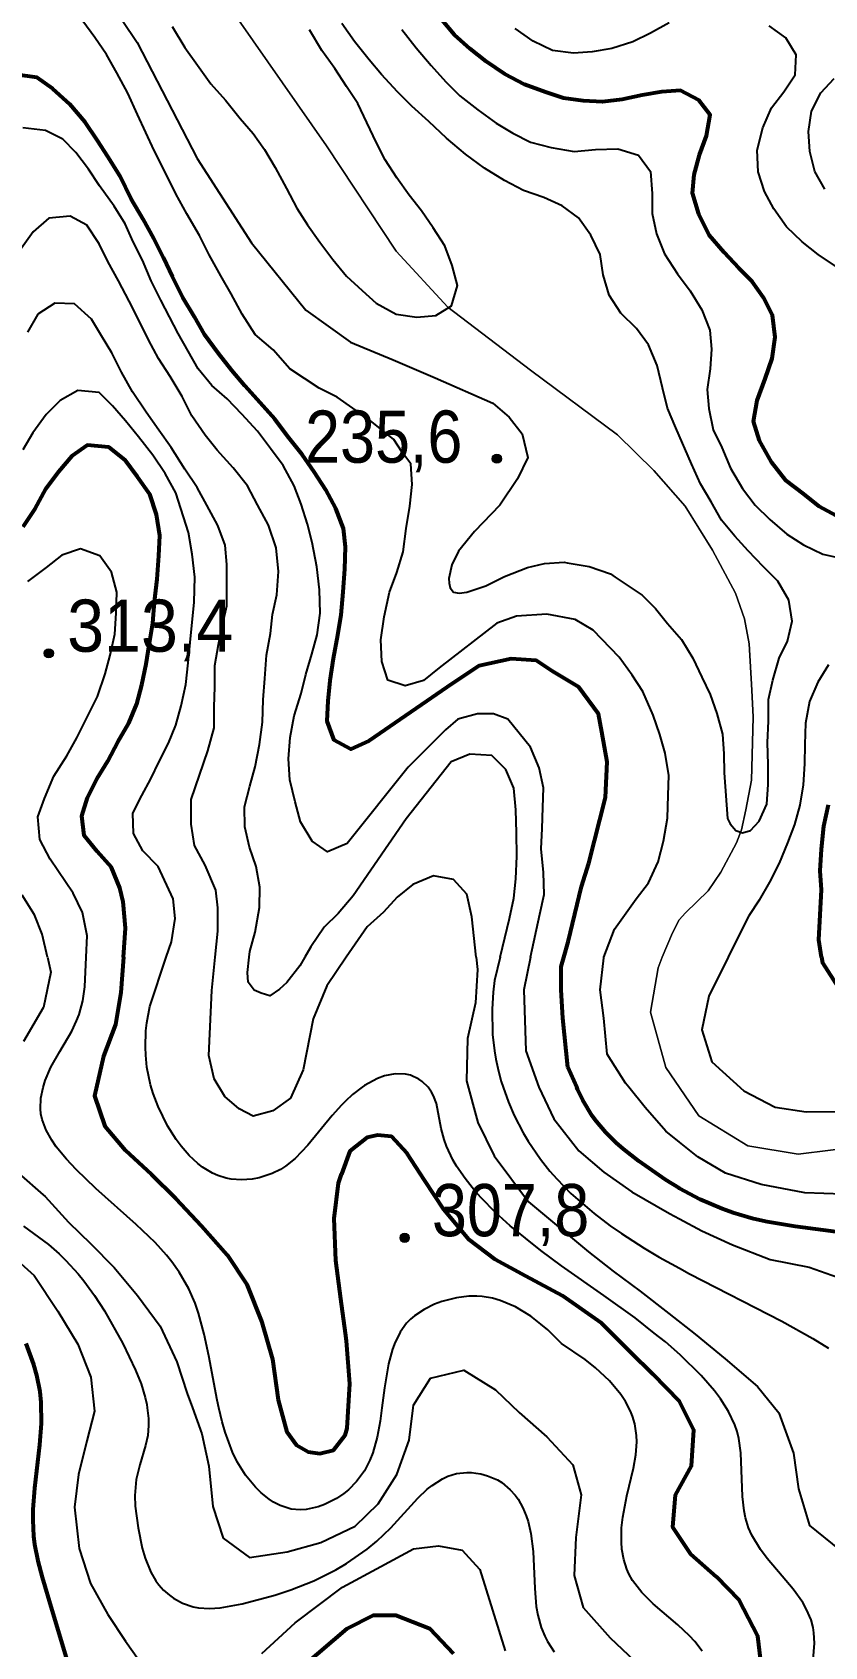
# Model space of a CAD drawing. Header units: metres. Extents: x 545098 to 555652, y 1854398 to 1862642.
# Drawn here: x 549600 to 549858, y 1859776 to 1860301 of the extents above; entities that cross this region are included whole.
import ezdxf
from ezdxf.enums import TextEntityAlignment as Align

# ---------------------------------------------------------------- set-up
doc = ezdxf.new("R2010")
doc.units = ezdxf.units.M
doc.header["$LTSCALE"] = 6.8
for name, color, linetype, lineweight in [('1', 7, 'Continuous', 25), ('2', 7, 'Continuous', 53), ('34', 7, 'Continuous', 13), ('5', 7, 'Continuous', 13), ('51', 7, 'Continuous', 13)]:
    doc.layers.add(name, color=color, linetype=linetype, lineweight=lineweight)

msp = doc.modelspace()

# ---------------------------------------------------------------- hatches: boundary and pattern name
at = {"layer": '5'}
for points in [[(549753.02, 1860162.31, 1), (549750.02, 1860162.31, 1)], [(549607.19, 1860098.95, 1), (549604.19, 1860098.95, 1)], [(549722.99, 1859908.68, 1), (549719.99, 1859908.68, 1)]]:
    msp.add_hatch(color=256, dxfattribs=at).paths.add_polyline_path(points)

# ---------------------------------------------------------------- linework, layer by layer
at = {"layer": '1'}
for points in [[(549624.73, 1860312.46), (549634.48, 1860297.83), (549653.97, 1860260.03), (549671.63, 1860232.6), (549689.3, 1860210.65), (549703.92, 1860200.28), (549717.71, 1860194.44), (549731.43, 1860188.66), (549750.2, 1860180.34), (549755.48, 1860175.84), (549759.74, 1860170.36), (549761.57, 1860162.73), (549758.22, 1860155.72), (549752.43, 1860147.18), (549744.21, 1860138.65), (549739.03, 1860132.24), (549736.82, 1860127.74), (549735.86, 1860123.28), (549735.94, 1860121.83), (549736.32, 1860120.31), (549737.45, 1860118.82), (549739.21, 1860118.48), (549741.76, 1860118.82), (549747.92, 1860120.87), (549754.01, 1860123.92), (549761.49, 1860126.83), (549766.97, 1860128.2), (549773.44, 1860128.58), (549774.37, 1860128.41), (549781.57, 1860127.26), (549788.52, 1860124.77), (549790.04, 1860123.7), (549798.79, 1860117.91), (549803.13, 1860113.49), (549807.03, 1860108.68), (549811.65, 1860103.45), (549815.28, 1860097.37), (549818.21, 1860091.21)], [(549786.35, 1860000), (549789.76, 1860009.12), (549796.84, 1860019.01), (549800.91, 1860024.21), (549804.05, 1860031.11), (549805.77, 1860037.84), (549807.04, 1860045.23), (549807.3, 1860052.77), (549807.48, 1860059.17), (549806.24, 1860066.44), (549804.55, 1860072.53), (549802.34, 1860078.78), (549799.05, 1860086.52), (549795.5, 1860091.88), (549791.35, 1860097.71), (549782.82, 1860106.45), (549777.03, 1860109.92), (549767.76, 1860111.66), (549757.92, 1860111.08), (549751.55, 1860108.76), (549732.76, 1860094.2), (549727.64, 1860090.14), (549721.71, 1860088.33), (549716.05, 1860090.17), (549714.04, 1860096.26), (549713.73, 1860103.29), (549714.8, 1860110.84), (549716.54, 1860118.83), (549718.93, 1860125.22), (549721.07, 1860131.93), (549721.98, 1860139.55), (549723.2, 1860146.87), (549723.92, 1860153.89), (549723.52, 1860160.68), (549720.63, 1860164.5), (549718.02, 1860168.52), (549709.74, 1860175.13), (549699.59, 1860182.33), (549693.65, 1860185.29), (549684.09, 1860191.55), (549678.73, 1860197.79), (549672.83, 1860202.76), (549668.6, 1860209.3), (549665.07, 1860215.93), (549661.64, 1860221.85), (549657.91, 1860228.64), (549654.79, 1860234.95), (549650.67, 1860242.05), (549646.99, 1860248.48), (549643.82, 1860255.16), (549640.01, 1860262.66), (549634.61, 1860274.31), (549631.4, 1860281.34), (549627.88, 1860287.97), (549624.44, 1860293.89), (549620.69, 1860299.41), (549616.78, 1860304.72)], [(549645.84, 1860302.96), (549649.92, 1860296.21), (549654.07, 1860290.38), (549658.42, 1860284.39), (549663.24, 1860279.01), (549667.95, 1860273.06), (549672.17, 1860268.15), (549675.87, 1860262.99), (549679.31, 1860257.07), (549683.03, 1860250.28), (549686.36, 1860243.81), (549689.9, 1860238.45), (549693.85, 1860232.77), (549698.16, 1860227.14), (549702.62, 1860221.71), (549707.71, 1860217.08), (549712.2, 1860212.92), (549718.79, 1860209.38), (549725.43, 1860208.38), (549731.69, 1860208.96), (549736.74, 1860212.11), (549738.66, 1860218.68), (549736.96, 1860225.17), (549734.55, 1860231.58), (549730.76, 1860237.45), (549727.01, 1860242.97), (549722.94, 1860248.08), (549719, 1860253.76), (549715.2, 1860259.63), (549712.37, 1860265.08), (549709.2, 1860271.75), (549706.28, 1860277.91), (549702.53, 1860283.43), (549698.73, 1860289.3), (549694.58, 1860295.14), (549690.5, 1860301.88)], [(549818.21, 1860091.21), (549820.89, 1860085.56), (549823.1, 1860079.32), (549824.99, 1860072.67), (549825.42, 1860066.2), (549825.44, 1860060.05), (549826.53, 1860045.12), (549827.44, 1860043.44), (549829.27, 1860041.31), (549831.4, 1860040.55), (549834.03, 1860041.27), (549836.84, 1860044.32), (549839.36, 1860049.8), (549839.85, 1860056.19), (549839.78, 1860062.7), (549839.63, 1860069.92), (549839.87, 1860076.83), (549839.92, 1860083.9), (549841.32, 1860090.22), (549843.35, 1860097.35), (549846.1, 1860102.94), (549847.66, 1860109.46), (549846.48, 1860116.2), (549843, 1860122.47), (549838.27, 1860127.14), (549833.29, 1860132.33), (549828.92, 1860137.05), (549824.65, 1860142.32), (549821.22, 1860148.24), (549817.78, 1860154.16), (549814.81, 1860160.67), (549809.77, 1860172.37), (549807, 1860178.73), (549805.46, 1860185.42), (549803.68, 1860192.63), (549800.87, 1860199.34), (549796.97, 1860204.66), (549791.83, 1860209.65), (549788.04, 1860215.52), (549786.14, 1860222.17), (549785.16, 1860228.75), (549782.04, 1860235.07), (549778.09, 1860240.74), (549772.73, 1860244.61), (549766.79, 1860247.33), (549760.17, 1860249.6), (549753.99, 1860252.83), (549747.51, 1860256.93), (549741.35, 1860261.43), (549735.11, 1860266.64), (549729.37, 1860272.1), (549723.88, 1860277.04), (549719.15, 1860281.71), (549713.93, 1860287.41), (549709.91, 1860292.17), (549705.21, 1860298.12), (549701.06, 1860303.95)], [(549720.56, 1860302.03), (549725.27, 1860296.09), (549730.13, 1860290.34), (549734.95, 1860284.96), (549739.48, 1860280.44), (549745.29, 1860275.9), (549751.25, 1860271.55), (549756.72, 1860268.24), (549762.51, 1860265.32), (549769.23, 1860263.61), (549776.63, 1860262.34), (549783.61, 1860263), (549790.83, 1860263.16), (549797.6, 1860261.09), (549801.5, 1860255.77), (549802.02, 1860248.59), (549802.09, 1860242.08), (549803.42, 1860235.55), (549806.03, 1860228.99), (549810.27, 1860222.44), (549814.38, 1860216.97), (549818.21, 1860210.74), (549820.82, 1860204.18), (549821.41, 1860197.91), (549820.92, 1860191.52), (549819.92, 1860184.88), (549820.5, 1860178.61), (549821.88, 1860171.72), (549824.76, 1860165.92), (549827.57, 1860159.2), (549831.45, 1860152.61), (549835.56, 1860147.14), (549840.29, 1860142.47), (549845.93, 1860137.72), (549851.25, 1860134.21), (549857.59, 1860131.18), (549864.48, 1860129.66)], [(549807.63, 1860304.15), (549801.51, 1860300.87), (549795.71, 1860297.99), (549788.9, 1860295.89), (549782.53, 1860294.76), (549776.42, 1860294.37), (549769.62, 1860295.18), (549763.28, 1860298.2), (549757.52, 1860302.39)], [(549862.01, 1860224.79), (549856.1, 1860228.77), (549850.89, 1860232.85), (549845.76, 1860237.83), (549841.61, 1860243.66), (549838.57, 1860249.27), (549836.52, 1860255.71), (549836.21, 1860262.74), (549838.04, 1860270.02), (549840.87, 1860276.52), (549844.94, 1860281.72), (549848.61, 1860287.24), (549848.9, 1860293.79), (549845.51, 1860299.35), (549840.15, 1860303.22)], [(549858.27, 1860250.08), (549855.04, 1860255.84), (549853.34, 1860262.34), (549852.92, 1860268.8), (549853.92, 1860275.44), (549856.99, 1860281.43), (549861.31, 1860286.11)], [(549762.49, 1860000), (549765.49, 1860014.08), (549766.89, 1860020.41), (549766.73, 1860027.63), (549765.98, 1860035.32), (549766.26, 1860041.87), (549766.51, 1860048.78), (549766.64, 1860055.13), (549765.3, 1860061.67), (549762.49, 1860068.39), (549755.03, 1860077.48), (549750.4, 1860079.22), (549745.19, 1860079.22), (549738.82, 1860077.48), (549734.76, 1860074), (549722.61, 1860061.84), (549702.77, 1860037.03), (549696.41, 1860034.27), (549691.45, 1860037.83), (549687.61, 1860044.06), (549685.92, 1860050.55), (549684.13, 1860057.75), (549683.67, 1860064.58), (549684.27, 1860071.53), (549685.58, 1860078.57), (549687.77, 1860085.89), (549689.37, 1860092.06), (549691.28, 1860098.63), (549693.04, 1860105), (549694, 1860112), (549693.8, 1860119.58), (549692.89, 1860127.07), (549691.38, 1860135.03), (549689.92, 1860141.01), (549687.87, 1860147.46), (549685.5, 1860153.5), (549681.98, 1860160.13), (549677.88, 1860165.61), (549673.57, 1860171.24), (549668.55, 1860176.78), (549663.77, 1860181.81), (549658.73, 1860186.08), (549654.26, 1860191.51), (549651.03, 1860197.28), (549647.79, 1860203.04), (549644.96, 1860208.48), (549642.12, 1860213.93), (549639, 1860220.25), (549636.19, 1860226.97), (549633.11, 1860232.93), (549630.59, 1860238.77), (549626.99, 1860244.49), (549622.2, 1860251.15), (549618.65, 1860256.51), (549614.54, 1860261.98), (549610.21, 1860266.34), (549604.62, 1860269.1), (549597.27, 1860270.02)], [(549670.93, 1860000), (549671.15, 1860001.87), (549672.9, 1860008.22), (549674.28, 1860016.15), (549674.37, 1860022.84), (549673.19, 1860029.56), (549670.98, 1860035.79), (549669.45, 1860042.46), (549669.38, 1860048.95), (549671.09, 1860055.66), (549672.85, 1860062.01), (549674.31, 1860069.23), (549675.23, 1860076.57), (549675.43, 1860083.81), (549676.03, 1860090.74), (549676.54, 1860098.39), (549677.85, 1860105.41), (549678.54, 1860111.63), (549679.93, 1860117.94), (549680.45, 1860125.59), (549679.69, 1860133.26), (549677.16, 1860140.71), (549673.65, 1860147.32), (549670.38, 1860153.43), (549665.68, 1860159.35), (549660.48, 1860165.04), (549656.62, 1860169.98), (549652.24, 1860176.31), (549649.05, 1860182.5), (549645.18, 1860189.07), (549641.4, 1860194.92), (549638.13, 1860201.02), (549634.77, 1860207.84), (549631.9, 1860213.63), (549628.38, 1860220.24), (549624.91, 1860226.5), (549622.04, 1860232.28), (549618.06, 1860238.3), (549612.64, 1860241.25), (549605.68, 1860240.58), (549600.62, 1860236.17), (549596.76, 1860230.83)], [(549659.82, 1860000), (549660.66, 1860008.54), (549660.66, 1860016.08), (549660.08, 1860021.87), (549656.61, 1860029.98), (549653.14, 1860036.35), (549651.98, 1860043.3), (549651.98, 1860051.41), (549657.42, 1860067.19), (549659.46, 1860074.65), (549659.56, 1860081.47), (549659.76, 1860087.9), (549659.74, 1860094.99), (549660.88, 1860101.8), (549662.26, 1860108.1), (549663.65, 1860114.41), (549663.62, 1860121.58), (549663.65, 1860127.9), (549663.07, 1860134.15), (549660.67, 1860140.54), (549657.16, 1860147.15), (549653.93, 1860152.9), (549649.95, 1860158.91), (549645.48, 1860165.95), (549641.54, 1860171.61), (549637.4, 1860177.42), (549632.97, 1860184.1), (549629.31, 1860190.52), (549626.19, 1860196.82), (549622.86, 1860202.32), (549619.64, 1860207.74), (549614.09, 1860212.73), (549607.64, 1860212.95), (549602.17, 1860209.38), (549598.79, 1860203.46)], [(549643.92, 1860000), (549645.61, 1860005.07), (549646.77, 1860012.6), (549646.19, 1860018.97), (549641.28, 1860029.53), (549636.32, 1860034.7), (549633.29, 1860040.29), (549633.02, 1860046.94), (549635.93, 1860052.71), (549638.88, 1860058.13), (549641.64, 1860063.7), (549644.7, 1860069.67), (549647.05, 1860075.55), (549648.81, 1860081.9), (549650.32, 1860088.77), (549651.07, 1860095.9), (549651.72, 1860102.48), (549653, 1860115.63), (549653.27, 1860123.79), (549652.36, 1860131.26), (549651.14, 1860138.33), (549647.04, 1860151.19), (549643.57, 1860157.45), (549639.59, 1860163.47), (549634.9, 1860169.39), (549630.65, 1860174.65), (549626.44, 1860179.56), (549622.12, 1860183.9), (549615.18, 1860184.5), (549609.44, 1860181.28), (549604.81, 1860176.68), (549600.54, 1860170.7), (549597.23, 1860165.24)], [(549617.85, 1860000), (549618.18, 1860007.01), (549616.71, 1860014.6), (549613.6, 1860020.9), (549606.12, 1860031.9), (549602.8, 1860038.36), (549602.09, 1860045.67), (549604.25, 1860051.71), (549607.34, 1860058.95), (549611.58, 1860065.6), (549614.84, 1860071.42), (549618.18, 1860078.14), (549621.51, 1860084.87), (549624.05, 1860092.22), (549625.64, 1860098.37), (549627.15, 1860105.23), (549627.6, 1860111.97), (549627.84, 1860118.86), (549626.15, 1860125.33), (549622.26, 1860130.63), (549616.02, 1860132.94), (549609.94, 1860130.94), (549604.84, 1860126.89), (549598.71, 1860122.35)], [(549859.44, 1860095.2), (549855.97, 1860089.53), (549853.3, 1860083.23), (549851.98, 1860076.19), (549851.74, 1860069.28), (549851.61, 1860062.93), (549851.16, 1860056.17), (549850.16, 1860049.54), (549848.4, 1860043.17), (549846.04, 1860037.27), (549843.41, 1860030.61), (549840.19, 1860024.42), (549836.91, 1860018.6), (549833.55, 1860013.48), (549830.32, 1860007.29), (549826.74, 1860000)], [(549752.62, 1860000), (549755.67, 1860012.59), (549757.02, 1860019.26), (549757.71, 1860025.48), (549758.06, 1860032.92), (549757.87, 1860040.48), (549757.67, 1860048.04), (549757, 1860055), (549754.4, 1860061.13), (549749.87, 1860065.7), (549742.75, 1860066.12), (549736.64, 1860063.64), (549722.03, 1860045.04), (549704.77, 1860019.97), (549699.91, 1860014.28), (549695.31, 1860009.83), (549691, 1860003.38), (549689.05, 1860000)], [(549744.77, 1860000), (549743.34, 1860013.17), (549741.72, 1860020.56), (549737.36, 1860025.26), (549730.89, 1860026.46), (549724.19, 1860023.66), (549719.09, 1860019.61), (549714.63, 1860014.73), (549709.26, 1860009.92), (549702.49, 1860000)], [(549605.22, 1860000), (549603.49, 1860007.48), (549601.09, 1860013.86), (549597.06, 1860020.23)], [(549605.22, 1860000), (549606.33, 1859995.18), (549603.99, 1859983.68), (549603.88, 1859983.49), (549597.43, 1859972.63)], [(549660.44, 1859855.84), (549657.74, 1859870.23), (549656.26, 1859877.32), (549654.41, 1859884.15), (549653.28, 1859887.42), (549651.27, 1859892.11), (549648.17, 1859897.47), (549645.76, 1859900.83), (549644.03, 1859902.98), (549640.29, 1859907.12), (549634.15, 1859913.05), (549621.02, 1859924.74), (549614.57, 1859930.96), (549611.49, 1859934.26), (549608.13, 1859938.33), (549606.65, 1859940.45), (549604.79, 1859943.75), (549603.51, 1859947.21), (549603.14, 1859948.99), (549602.98, 1859950.67), (549603.12, 1859954.09), (549603.81, 1859957.55), (549604.51, 1859959.83), (549606.39, 1859964.26), (549609.25, 1859969.37), (549613.14, 1859975.91), (549614.76, 1859979.26), (549615.56, 1859981.38), (549616.73, 1859985.78), (549617.39, 1859990.38), (549617.85, 1860000)], [(549755.87, 1859912.61), (549751.1, 1859916.95), (549746.44, 1859921.63), (549744.23, 1859924.09), (549741.15, 1859927.94), (549738.41, 1859931.98), (549737.2, 1859934.08), (549735.15, 1859938.45), (549734.33, 1859940.71), (549733.39, 1859944.23), (549731.83, 1859952.38), (549730.91, 1859954.92), (549730.27, 1859956.11), (549729.11, 1859957.68), (549729.1, 1859957.7), (549727.17, 1859959.55), (549726.08, 1859960.32), (549723.41, 1859961.59), (549721.76, 1859961.99), (549718.37, 1859962.09), (549714.94, 1859961.39), (549712.69, 1859960.56), (549708.41, 1859958.27), (549707.63, 1859957.68), (549704.54, 1859955.36), (549702.2, 1859953.19), (549700.99, 1859951.86), (549697.93, 1859948.49), (549690.04, 1859938.79), (549685.84, 1859934.47), (549682.75, 1859932), (549681.09, 1859930.93), (549678.41, 1859929.57), (549674.14, 1859928.17), (549671.89, 1859927.75), (549668.46, 1859927.5), (549665.06, 1859927.75), (549663.41, 1859928.07), (549660.71, 1859928.92), (549658.99, 1859929.68), (549655.74, 1859931.64), (549654.2, 1859932.81), (549651.34, 1859935.46), (549648.72, 1859938.47), (549647.13, 1859940.62), (549644.29, 1859945.14), (549641.24, 1859951.39), (549639.67, 1859955.64), (549638.83, 1859958.5), (549637.65, 1859964.26), (549637.23, 1859968.17), (549637.12, 1859970.78), (549637.29, 1859976.02), (549637.58, 1859978.65), (549638.57, 1859983.93), (549643.92, 1860000)], [(549702.49, 1860000), (549696.17, 1859990.74), (549691.72, 1859979.95), (549688.45, 1859963.36), (549684.4, 1859954.09), (549678.61, 1859950.03), (549672.24, 1859948.29), (549667.61, 1859950.61), (549662.98, 1859954.67), (549659.5, 1859960.46), (549657.77, 1859967.99), (549658.76, 1859989.18), (549659.82, 1860000)], [(549689.05, 1860000), (549687.42, 1859997.17), (549683.21, 1859991.78), (549680.74, 1859989.57), (549677.59, 1859987.49), (549674.84, 1859988.26), (549672.54, 1859989.24), (549670.57, 1859991.87), (549670.35, 1859995.09), (549670.93, 1860000)], [(549744.77, 1860000), (549745.21, 1859995.97), (549744.59, 1859985.21), (549741.95, 1859973.57), (549741.61, 1859959.74), (549745.29, 1859946.2), (549750.67, 1859935.32), (549761.85, 1859920.39), (549781.28, 1859904.12), (549789.31, 1859897.83), (549798.11, 1859891.32), (549807.44, 1859884.02), (549816.06, 1859877.27), (549825.8, 1859869.27), (549836.29, 1859860.29), (549843.31, 1859851.74), (549848.02, 1859838.54), (549849.64, 1859826.98), (549853.23, 1859815.03), (549862.94, 1859807.24)], [(549752.62, 1860000), (549750.78, 1859992.38), (549750.32, 1859988.63), (549749.94, 1859983.08), (549750.11, 1859974.9), (549750.71, 1859969.52), (549751.16, 1859966.86), (549752.03, 1859962.88), (549752.95, 1859959.51), (549753.58, 1859957.68), (549755.26, 1859952.85), (549757.14, 1859948.5), (549760.05, 1859942.88), (549761.67, 1859940.15), (549765.68, 1859934.26), (549768.78, 1859930.36), (549770.98, 1859927.86), (549775.62, 1859923.12), (549783.13, 1859916.57), (549788.42, 1859912.56), (549792.04, 1859910.03), (549799.44, 1859905.28), (549804.32, 1859902.39), (549810.99, 1859898.74), (549814.18, 1859896.99), (549844.29, 1859881.54), (549854.38, 1859875.86), (549859.41, 1859872.78)], [(549762.49, 1860000), (549760.24, 1859989.42), (549760.92, 1859969.57), (549765.14, 1859957.7), (549770.03, 1859947.4), (549778.24, 1859936.97), (549786.35, 1859930.05), (549795.45, 1859923.68), (549807.64, 1859916.62), (549810.99, 1859914.84), (549818.26, 1859910.97), (549828.21, 1859906.41), (549840.44, 1859901.6), (549853.14, 1859899.09), (549864.19, 1859895.2)], [(549864.13, 1859922.86), (549851.69, 1859923.27), (549837.47, 1859926.02), (549825.91, 1859929.74), (549816.93, 1859935.06), (549810.99, 1859939.81), (549806.51, 1859943.4), (549799.8, 1859951.13), (549794.47, 1859957.68), (549793.4, 1859959), (549787.44, 1859968.42), (549786.29, 1859980.15), (549785.13, 1859989.42), (549786.29, 1859999.85), (549786.35, 1860000)], [(549826.74, 1860000), (549820.5, 1859987.3), (549818.2, 1859976.34), (549821.5, 1859965.95), (549831.83, 1859956.52), (549842.1, 1859951.15), (549852.21, 1859949.71), (549896.29, 1859950.06)], [(549595.94, 1859929.61), (549603.88, 1859922.7), (549604.55, 1859922.12), (549612.08, 1859913.74), (549619.35, 1859906.72), (549627.02, 1859899), (549634.54, 1859889.88), (549641.95, 1859879.88), (549647.32, 1859868.25), (549650.7, 1859857.98), (549652.41, 1859853.31), (549655.5, 1859844.9), (549657.74, 1859834.38), (549659.03, 1859821.18), (549662.42, 1859810.91), (549670.99, 1859804.59), (549683.26, 1859806.4), (549694.21, 1859809.45), (549705.42, 1859814.76), (549712.87, 1859822.08), (549718.97, 1859831.58), (549722.95, 1859842.75), (549724.22, 1859853.31), (549724.33, 1859854.24), (549729.88, 1859863.03), (549740.79, 1859865.54), (549751.07, 1859859.2), (549758.81, 1859851.81), (549767.79, 1859843.83), (549776.27, 1859834.71), (549778.95, 1859825), (549777.22, 1859811.12), (549776.7, 1859798.77), (549779.57, 1859788.33), (549788.37, 1859778.4), (549798.14, 1859769.23)], [(549854.45, 1859771.31), (549854.84, 1859776.67), (549854.66, 1859780.12), (549854.4, 1859781.8), (549853.78, 1859784.26), (549852.32, 1859787.71), (549851.03, 1859789.94), (549847.91, 1859794.27), (549844.35, 1859798.54), (549839.51, 1859804.27), (549837.28, 1859807.22), (549834.48, 1859811.84), (549833.42, 1859814.26), (549832.43, 1859817.54), (549831.99, 1859819.81), (549831.49, 1859824.45), (549830.95, 1859838.72), (549830.29, 1859843.34), (549829.74, 1859845.58), (549828.98, 1859847.83), (549826.94, 1859852.15), (549824.32, 1859856.25), (549822.34, 1859858.87), (549817.99, 1859863.83), (549811.13, 1859870.58), (549806.37, 1859874.76), (549802.67, 1859877.68), (549796.48, 1859882.57), (549786.28, 1859889.9), (549772.55, 1859899.57), (549765.77, 1859904.58), (549755.87, 1859912.61)], [(549597.5, 1859912.41), (549605.61, 1859906.46), (549609.08, 1859903.44), (549611.25, 1859901.33), (549615.26, 1859896.94), (549617.12, 1859894.64), (549620.61, 1859889.87), (549623.82, 1859884.88), (549629.75, 1859874.26), (549633.95, 1859865.58), (549635.71, 1859861.13), (549637.08, 1859856.64), (549637.58, 1859854.38), (549637.72, 1859853.31), (549638.15, 1859849.87), (549638.19, 1859847.62), (549637.89, 1859844.26), (549637.21, 1859841.09), (549635.31, 1859834.76), (549634.13, 1859829.98), (549633.69, 1859824.82), (549633.82, 1859821.33), (549634.74, 1859814.26), (549636.1, 1859807.61), (549637.02, 1859804.38), (549638.88, 1859799.81), (549640.51, 1859797.01), (549641.46, 1859795.72), (549643.07, 1859793.91), (549644.93, 1859792.29), (549646.28, 1859791.34), (549649.2, 1859789.75), (549652.7, 1859788.54), (549654.44, 1859788.21), (549657.96, 1859787.96), (549661.51, 1859788.19), (549668.66, 1859789.5), (549679.26, 1859792.31), (549684.42, 1859794.02), (549691.94, 1859797.01), (549699.15, 1859800.61), (549702.63, 1859802.66), (549709.3, 1859807.31), (549712.47, 1859809.93), (549717.02, 1859814.26), (549725.8, 1859823.91), (549728.84, 1859826.79), (549730.43, 1859828.08), (549733.78, 1859830.23), (549735.57, 1859831.05), (549738.41, 1859831.91), (549741.71, 1859832.27), (549743.23, 1859832.24), (549744.69, 1859832.04), (549746.26, 1859831.83), (549748.5, 1859831.23), (549751.67, 1859829.86), (549753.13, 1859828.98), (549755.89, 1859826.67), (549757.46, 1859824.86), (549758.39, 1859823.57), (549759.96, 1859820.81), (549761.09, 1859818.12), (549761.69, 1859816.27), (549762.56, 1859812.46), (549763.28, 1859806.55), (549763.82, 1859794.51), (549764.35, 1859788.66), (549764.83, 1859785.85), (549765.95, 1859781.8), (549767.11, 1859779.03), (549768.04, 1859777.26), (549770.21, 1859773.84)], [(549591.12, 1859905.2), (549600.95, 1859896.36), (549608.66, 1859884.8), (549615.1, 1859874.05), (549619.41, 1859863.25), (549620.53, 1859852.28), (549618.08, 1859842.58), (549615.36, 1859831.57), (549614.09, 1859820.95), (549615.61, 1859807.56), (549619.24, 1859796.15), (549624.86, 1859786.04), (549630.61, 1859777.35), (549638.6, 1859766.14)], [(549818.27, 1859774.11), (549815.97, 1859777.21), (549814.23, 1859779.13), (549810.4, 1859782.72), (549802.34, 1859789.55), (549798.67, 1859793.15), (549795.63, 1859797.1), (549794.43, 1859799.26), (549793.78, 1859800.76), (549792.79, 1859803.94), (549792.21, 1859807.29), (549792.02, 1859809.59), (549792.09, 1859814.26), (549792.49, 1859817.76), (549793.85, 1859824.68), (549795.96, 1859833.65), (549796.73, 1859837.99), (549797.05, 1859842.2), (549796.98, 1859844.26), (549796.37, 1859848.08), (549795.62, 1859850.56), (549794.98, 1859852.18), (549793.34, 1859855.34), (549791.84, 1859857.65), (549788.16, 1859862.11), (549783.65, 1859866.35), (549780.24, 1859869.08), (549772.54, 1859874.26), (549768.05, 1859878.66), (549765.84, 1859880.59), (549762.53, 1859883.13), (549757.59, 1859886.17), (549752.62, 1859888.27), (549750.11, 1859888.97), (549746.72, 1859889.53), (549745.01, 1859889.66), (549742.4, 1859889.64), (549738.41, 1859889.18), (549733.57, 1859887.93), (549731.2, 1859887.04), (549727.81, 1859885.36), (549724.76, 1859883.3), (549723.41, 1859882.14), (549722.15, 1859880.83), (549720.03, 1859877.95), (549719.89, 1859877.68), (549718.39, 1859874.75), (549717.52, 1859872.47), (549716.2, 1859867.61), (549714.94, 1859859.79), (549714.12, 1859853.31), (549713.57, 1859849.01), (549712.58, 1859843.72), (549711.14, 1859838.66), (549710.19, 1859836.26), (549708.41, 1859832.84), (549705.88, 1859829.38), (549703.18, 1859826.65), (549701.7, 1859825.43), (549699.31, 1859823.8), (549695.45, 1859821.85), (549693.41, 1859821.11), (549689.46, 1859820.25), (549687.47, 1859820.12), (549684.53, 1859820.37), (549681.03, 1859821.5), (549678.83, 1859822.66), (549677.44, 1859823.58), (549674.83, 1859825.67), (549672.94, 1859827.49), (549669.68, 1859831.45), (549667, 1859835.79), (549665.5, 1859838.87), (549663.07, 1859845.4), (549662.09, 1859848.81), (549661.03, 1859853.31), (549660.44, 1859855.84)], [(549674.98, 1859773.31), (549685.92, 1859783.38), (549701.3, 1859794.92), (549713.79, 1859801.66), (549724.37, 1859807.43), (549732.53, 1859808.39), (549740.22, 1859806.94), (549744.69, 1859802.1), (549745.99, 1859800.69), (549754.16, 1859774.25)]]:
    msp.add_lwpolyline(points, dxfattribs=at)
at = {"layer": '2'}
for points in [[(549862, 1860143.68), (549856.37, 1860146.79), (549851.37, 1860150.71), (549845.56, 1860155.25), (549840.86, 1860161.19), (549836.93, 1860168.14), (549835.08, 1860174.43), (549836.24, 1860181.27), (549838.82, 1860188.28), (549841.1, 1860194.89), (549842.05, 1860201.89), (549841.19, 1860209.03), (549838.31, 1860214.83), (549834.6, 1860219.99), (549830.27, 1860224.35), (549825.49, 1860229.38), (549820.63, 1860235.12), (549817.26, 1860241.95), (549815.17, 1860248.76), (549815.7, 1860254.8), (549817.46, 1860261.17), (549819.77, 1860267.42), (549820.93, 1860274.26), (549817.27, 1860279.07), (549811.28, 1860282.14), (549805.17, 1860281.76), (549798.79, 1860280.62), (549792.26, 1860279.28), (549785.84, 1860278.5), (549779.64, 1860278.83), (549773.2, 1860279.67), (549767.35, 1860281.67), (549760.53, 1860284.1), (549754.15, 1860287.49), (549748.03, 1860291.63), (549742.83, 1860295.7), (549737.74, 1860300.33), (549733.72, 1860305.09)], [(549773.27, 1860000), (549774.71, 1860005.06), (549779.1, 1860023.08), (549781.44, 1860030.61), (549786.87, 1860051.99), (549787.45, 1860063.58), (549785.71, 1860073.43), (549784.55, 1860079.22), (549778.18, 1860087.91), (549769.5, 1860093.12), (549764.29, 1860096.6), (549756.19, 1860097.18), (549745.76, 1860094.86), (549737.08, 1860089.07), (549709.98, 1860070.42), (549703.97, 1860067.7), (549698.54, 1860070.66), (549696.33, 1860076.9), (549696.62, 1860083.46), (549697.27, 1860090.05), (549698.38, 1860097.25), (549699.81, 1860104.84), (549700.81, 1860111.48), (549701.53, 1860118.99), (549702.08, 1860126.3), (549702.28, 1860133.57), (549701.55, 1860139.63), (549699.14, 1860146.04), (549695.86, 1860152.15), (549692.06, 1860158.03), (549688.11, 1860163.7), (549683.41, 1860169.64), (549679.3, 1860175.12), (549674.48, 1860180.51), (549669.46, 1860186.05), (549665.24, 1860190.97), (549660.94, 1860196.6), (549656.39, 1860202.74), (549653.15, 1860208.5), (549649.31, 1860214.73), (549645.95, 1860221.56), (549643.02, 1860227.72), (549639.9, 1860234.04), (549636.42, 1860240.31), (549632.54, 1860246.9), (549628.93, 1860254.25), (549624.9, 1860260.63), (549621.55, 1860265.84), (549617.55, 1860271.87), (549612.49, 1860277.77), (549607, 1860282.71), (549601.84, 1860286.43), (549594.84, 1860287.39)], [(549629.96, 1860000), (549630.65, 1860009.51), (549629.91, 1860018), (549628.76, 1860022.64), (549626.09, 1860029.18), (549621.48, 1860034.39), (549617.23, 1860039.65), (549616.45, 1860046.06), (549618.25, 1860052.05), (549621.47, 1860058.22), (549624.93, 1860063.88), (549628.31, 1860070.25), (549631.73, 1860076.26), (549634.39, 1860082.55), (549635.99, 1860088.7), (549637.35, 1860095.36), (549638.39, 1860101.63), (549639.5, 1860108.8), (549640.1, 1860115.74), (549641.01, 1860123.07), (549641.53, 1860130.72), (549641.81, 1860137.25), (549640.79, 1860144.17), (549638.54, 1860150.75), (549634.6, 1860156.41), (549630.51, 1860161.87), (549625.18, 1860166.05), (549618.29, 1860166.69), (549613.18, 1860163.12), (549608.83, 1860157.98), (549604.65, 1860152.33), (549601.18, 1860146.03), (549597.2, 1860140.13)], [(549857.21, 1860000), (549856.34, 1860005.67), (549857.17, 1860022), (549856.74, 1860028.15), (549857.2, 1860035.21), (549857.91, 1860042.72), (549859.43, 1860049.6)], [(549629.96, 1860000), (549629.14, 1859988.56), (549627.42, 1859978.1), (549623.55, 1859967.8), (549620.52, 1859954.93), (549623.98, 1859944.99), (549630.6, 1859937.15), (549639.13, 1859929.32), (549647.04, 1859921.42), (549655.37, 1859912.6), (549663.79, 1859903.16), (549670.1, 1859893.46), (549675, 1859881.24), (549678.5, 1859869.17), (549680.33, 1859855.93), (549683.2, 1859845.49), (549686.3, 1859841.2), (549690.12, 1859839.01), (549693.94, 1859838.47), (549698.3, 1859839.56), (549702.12, 1859844.47), (549702.82, 1859846.71), (549703.63, 1859861.12), (549702.56, 1859875.09), (549702.21, 1859877.68), (549700.69, 1859888.75), (549699.06, 1859901.26), (549698.56, 1859914.98), (549699.94, 1859926.47), (549700.99, 1859929.38)], [(549774.57, 1859964.26), (549772.97, 1859980.15), (549772.4, 1859989.42), (549772.4, 1859996.95), (549773.27, 1860000)], [(549857.21, 1860000), (549857.5, 1859998.14), (549862.71, 1859990.03)], [(549870.04, 1859909.55), (549857.75, 1859911.13), (549848.55, 1859912.33), (549839.47, 1859913.89), (549835, 1859914.9), (549828.41, 1859916.78), (549824.78, 1859918.08), (549817.68, 1859921.16), (549810.99, 1859924.74), (549810.81, 1859924.84), (549806.35, 1859927.57), (549797.74, 1859933.58), (549792.74, 1859937.54), (549790.35, 1859939.63), (549786.99, 1859942.95), (549783.94, 1859946.52), (549782.56, 1859948.41), (549779.53, 1859953.48), (549777.78, 1859957.03), (549777.49, 1859957.68), (549774.57, 1859964.26)], [(549788.83, 1859877.68), (549785.6, 1859880.93), (549772.88, 1859889.74), (549760.99, 1859896.2), (549750.93, 1859901.59), (549742.34, 1859908.13), (549734.2, 1859917.93), (549727.92, 1859927.42), (549722.37, 1859936.14), (549717.17, 1859941.63), (549712.77, 1859942.13), (549709.29, 1859941.3), (549703.69, 1859936.86), (549700.99, 1859929.38)], [(549859.28, 1859716.21), (549851.08, 1859717.28), (549843.44, 1859720.01), (549837.44, 1859723.29), (549834.16, 1859727.11), (549834.16, 1859732.02), (549835.03, 1859744.34), (549836.59, 1859756.07), (549837.58, 1859769.01), (549836.47, 1859779.02), (549830.35, 1859790.67), (549823.01, 1859798.32), (549814.64, 1859805.63), (549808.76, 1859814.42), (549809.61, 1859824.99), (549814.87, 1859834.39), (549815.6, 1859846.02), (549810.93, 1859855.39), (549802.26, 1859864.26), (549794.97, 1859871.49), (549788.83, 1859877.68)], [(549598.24, 1859874.26), (549600.75, 1859867.39), (549601.72, 1859863.9), (549602.75, 1859858.59), (549603.1, 1859855.16), (549603.18, 1859848.23), (549602.67, 1859841.24), (549601.05, 1859827.21), (549600.53, 1859820.23), (549600.47, 1859816.75), (549600.73, 1859811.58), (549601.06, 1859808.88), (549602.1, 1859803.51), (549603.49, 1859798.18), (549606.73, 1859787.57), (549612.63, 1859767.65)], [(549679.03, 1859761.16), (549702.74, 1859781.46), (549711.39, 1859785.79), (549718.6, 1859785.79), (549729.65, 1859781.46), (549737.35, 1859773.31)]]:
    msp.add_lwpolyline(points, dxfattribs=at)
at = {"layer": '34'}
for points in [[(549805.27, 1860000), (549808.63, 1860007.91), (549810.89, 1860012.19), (549812.91, 1860014.44), (549820.3, 1860021.62), (549824.4, 1860027.74), (549829.47, 1860037.29), (549831.15, 1860041.48), (549832.5, 1860048.02), (549834.34, 1860057.68), (549834.97, 1860078.13), (549834.53, 1860087), (549833.62, 1860102.06), (549832.05, 1860110.21), (549829.14, 1860118.5), (549821.7, 1860132.52), (549812.75, 1860146.84), (549802.56, 1860158.43), (549790.78, 1860170.09), (549762.45, 1860191.11), (549735.54, 1860211.66), (549718.69, 1860229.89), (549696.08, 1860264.15), (549667.42, 1860305.15)], [(549898.89, 1859941.03), (549870.62, 1859938.51), (549849.54, 1859935.94), (549833.18, 1859938.56), (549817.23, 1859948.42), (549806.47, 1859964.07), (549801.51, 1859982.09), (549803.99, 1859996.59), (549805.27, 1860000)]]:
    msp.add_lwpolyline(points, dxfattribs=at)
at = {"layer": '5'}
for centre in [(549751.52, 1860162.31), (549605.69, 1860098.95), (549721.49, 1859908.68)]:
    msp.add_circle(centre, 1.5, dxfattribs=at)
at = {"layer": '51'}
for points in [[(549667.42, 1860305.15), (549696.08, 1860264.15), (549718.69, 1860229.89), (549735.54, 1860211.66), (549762.45, 1860191.11), (549790.78, 1860170.09), (549802.56, 1860158.43), (549812.75, 1860146.84), (549821.7, 1860132.52), (549829.14, 1860118.5), (549832.05, 1860110.21), (549833.62, 1860102.06), (549834.53, 1860087), (549834.97, 1860078.13), (549834.34, 1860057.68), (549832.5, 1860048.02), (549831.15, 1860041.48), (549829.47, 1860037.29), (549824.4, 1860027.74), (549820.3, 1860021.62), (549812.91, 1860014.44), (549810.89, 1860012.19), (549808.63, 1860007.91), (549805.27, 1860000)], [(549805.27, 1860000), (549803.99, 1859996.59), (549801.51, 1859982.09), (549806.47, 1859964.07), (549817.23, 1859948.42), (549833.18, 1859938.56), (549849.54, 1859935.94), (549870.62, 1859938.51)]]:
    msp.add_lwpolyline(points, dxfattribs=at)

# ---------------------------------------------------------------- texts
at = {"layer": '5'}
for s, width, p in [('235,6', 0.9, (549714.69, 1860160.99)), ('313,4', 0.95, (549638.69, 1860099.45)), ('307,8', 0.9, (549755.99, 1859909.18))]:
    msp.add_text(s, height=17, dxfattribs=dict(at, width=width)).set_placement(p, align=Align.CENTER)

doc.saveas('drawing.dxf')
